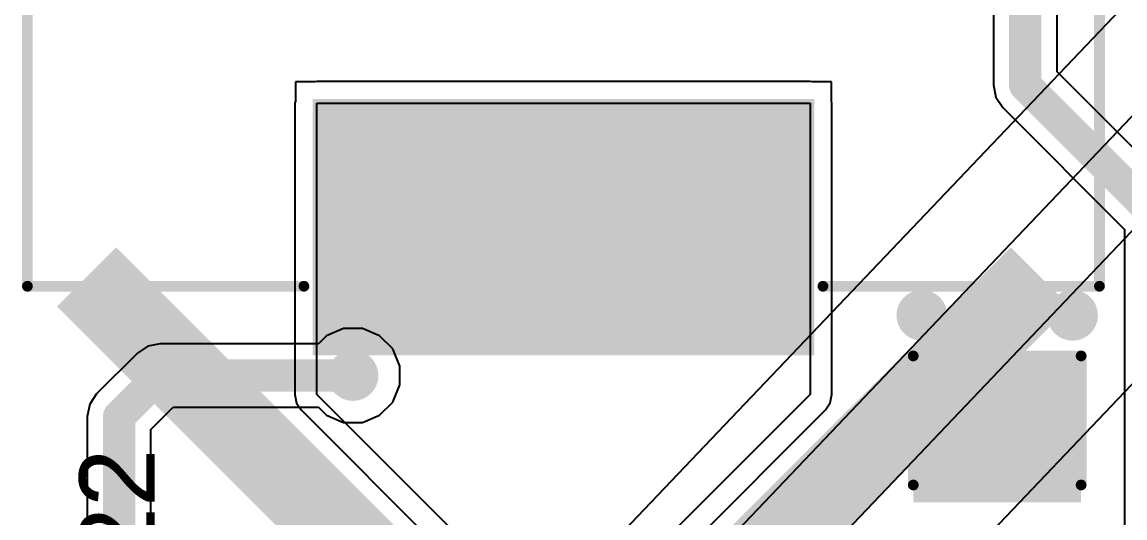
# Model space of a CAD drawing. Header units: inches. Extents: x 0 to 207, y -1 to 213.
# Drawn here: x 3.928 to 4.44, y 0.322 to 0.552 of the extents above; entities that cross this region are included whole.
import ezdxf

# ---------------------------------------------------------------- set-up
doc = ezdxf.new("R2010")
doc.units = ezdxf.units.IN
doc.header["$MEASUREMENT"] = 0
for name, color, linetype in [('Bottom Layer', 5, 'Continuous'), ('Top Layer', 1, 'Continuous'), ('Top Overlay', 2, 'Continuous'), ('Top Paste', 8, 'Continuous'), ('Top Solder', 216, 'Continuous'), ('Via Holes', 16, 'Continuous')]:
    doc.layers.add(name, color=color, linetype=linetype)
doc.styles.add('Arial', font='', dxfattribs={"height": 0.2})
doc.styles.get('Arial').set_extended_font_data('Arial')

# ---------------------------------------------------------------- blocks, each defined once
blk = doc.blocks.new('13_WQFN_HR__3_2__3')
at = {"layer": 'Top Solder'}
for p in [(-0.02264, 0.07126), (-0.02152, -0.03633), (0.02966, 0.07096), (0.04639, -0.03633)]:
    blk.add_line(p, (202.40592, 212.69705), dxfattribs=at)
blk = doc.blocks.new('SRP1265A_150M_37')
at = {"layer": 'Top Layer'}
for points in [[(-0.279134, 0.114567), (-0.164016, 0.114567), (-0.164016, -0.114567), (-0.279134, -0.114567)], [(0.164016, 0.114567), (0.279134, 0.114567), (0.279134, -0.114567), (0.164016, -0.114567)]]:
    blk.add_hatch(color=1, dxfattribs=at).paths.add_polyline_path(points)
at = {"layer": 'Top Paste'}
for points in [[(-0.279134, 0.114567), (-0.164016, 0.114567), (-0.164016, -0.114567), (-0.279134, -0.114567)], [(0.164016, 0.114567), (0.279134, 0.114567), (0.279134, -0.114567), (0.164016, -0.114567)]]:
    blk.add_hatch(color=8, dxfattribs=at).paths.add_polyline_path(points)
at = {"layer": 'Top Solder'}
for points in [[(-0.281134, 0.116567), (-0.162016, 0.116567), (-0.162016, -0.116567), (-0.281134, -0.116567)], [(0.162016, 0.116567), (0.281134, 0.116567), (0.281134, -0.116567), (0.162016, -0.116567)]]:
    blk.add_hatch(color=216, dxfattribs=at).paths.add_polyline_path(points)
at = {"layer": 'Top Overlay'}
for points in [[(0.249063, 0.249063, 0.005, 0.005, 0), (-0.249063, 0.249063, 0.005, 0.005, 0)], [(-0.249063, 0.120567, 0.005, 0.005, 0), (-0.249063, 0.249063, 0.005, 0.005, 0)], [(0.249063, 0.120567, 0.005, 0.005, 0), (0.249063, 0.249063, 0.005, 0.005, 0)], [(-0.249063, -0.249063, 0.005, 0.005, 0), (-0.249063, -0.120567, 0.005, 0.005, 0)], [(0.249063, -0.249063, 0.005, 0.005, 0), (0.249063, -0.120567, 0.005, 0.005, 0)], [(0.249063, -0.249063, 0.005, 0.005, 0), (-0.249063, -0.249063, 0.005, 0.005, 0)]]:
    blk.add_lwpolyline(points, format="xyseb", dxfattribs=at)
for points in [[(-0.250313, 0.249063, 0.0025, 0.0025, 1), (-0.247813, 0.249063, 0.0025, 0.0025, 1)], [(-0.250313, 0.249063, 0.0025, 0.0025, 1), (-0.247813, 0.249063, 0.0025, 0.0025, 1)], [(0.247813, 0.249063, 0.0025, 0.0025, 1), (0.250313, 0.249063, 0.0025, 0.0025, 1)], [(0.247813, 0.249063, 0.0025, 0.0025, 1), (0.250313, 0.249063, 0.0025, 0.0025, 1)], [(-0.250313, 0.120567, 0.0025, 0.0025, 1), (-0.247813, 0.120567, 0.0025, 0.0025, 1)], [(0.247813, 0.120567, 0.0025, 0.0025, 1), (0.250313, 0.120567, 0.0025, 0.0025, 1)], [(-0.250313, -0.120567, 0.0025, 0.0025, 1), (-0.247813, -0.120567, 0.0025, 0.0025, 1)], [(0.247813, -0.120567, 0.0025, 0.0025, 1), (0.250313, -0.120567, 0.0025, 0.0025, 1)], [(-0.250313, -0.249063, 0.0025, 0.0025, 1), (-0.247813, -0.249063, 0.0025, 0.0025, 1)], [(-0.250313, -0.249063, 0.0025, 0.0025, 1), (-0.247813, -0.249063, 0.0025, 0.0025, 1)], [(0.247813, -0.249063, 0.0025, 0.0025, 1), (0.250313, -0.249063, 0.0025, 0.0025, 1)], [(0.247813, -0.249063, 0.0025, 0.0025, 1), (0.250313, -0.249063, 0.0025, 0.0025, 1)]]:
    blk.add_lwpolyline(points, format="xyseb", close=True, dxfattribs=at)
blk = doc.blocks.new('C___1206_55')
at = {"layer": 'Top Layer'}
for points in [[(-0.08, 0.035), (-0.02, 0.035), (-0.02, -0.035), (-0.08, -0.035)], [(0.02, 0.035), (0.08, 0.035), (0.08, -0.035), (0.02, -0.035)]]:
    blk.add_hatch(color=1, dxfattribs=at).paths.add_polyline_path(points)
at = {"layer": 'Top Paste'}
for points in [[(-0.08, 0.035), (-0.02, 0.035), (-0.02, -0.035), (-0.08, -0.035)], [(0.02, 0.035), (0.08, 0.035), (0.08, -0.035), (0.02, -0.035)]]:
    blk.add_hatch(color=8, dxfattribs=at).paths.add_polyline_path(points)
at = {"layer": 'Top Solder'}
for points in [[(-0.084, 0.039), (-0.016, 0.039), (-0.016, -0.039), (-0.084, -0.039)], [(0.016, 0.039), (0.084, 0.039), (0.084, -0.039), (0.016, -0.039)]]:
    blk.add_hatch(color=216, dxfattribs=at).paths.add_polyline_path(points)
at = {"layer": 'Top Overlay'}
for points in [[(-0.024, 0.039, 0.005, 0.005, 0), (-0.084, 0.039, 0.005, 0.005, 0)], [(-0.084, -0.039, 0.005, 0.005, 0), (-0.084, 0.039, 0.005, 0.005, 0)], [(0.084, 0.039, 0.005, 0.005, 0), (0.024, 0.039, 0.005, 0.005, 0)], [(0.084, -0.039, 0.005, 0.005, 0), (0.084, 0.039, 0.005, 0.005, 0)], [(-0.024, -0.039, 0.005, 0.005, 0), (-0.084, -0.039, 0.005, 0.005, 0)], [(0.084, -0.039, 0.005, 0.005, 0), (0.024, -0.039, 0.005, 0.005, 0)]]:
    blk.add_lwpolyline(points, format="xyseb", dxfattribs=at)
for points in [[(-0.08525, 0.039, 0.0025, 0.0025, 1), (-0.08275, 0.039, 0.0025, 0.0025, 1)], [(-0.08525, 0.039, 0.0025, 0.0025, 1), (-0.08275, 0.039, 0.0025, 0.0025, 1)], [(-0.02525, 0.039, 0.0025, 0.0025, 1), (-0.02275, 0.039, 0.0025, 0.0025, 1)], [(0.02275, 0.039, 0.0025, 0.0025, 1), (0.02525, 0.039, 0.0025, 0.0025, 1)], [(0.08275, 0.039, 0.0025, 0.0025, 1), (0.08525, 0.039, 0.0025, 0.0025, 1)], [(0.08275, 0.039, 0.0025, 0.0025, 1), (0.08525, 0.039, 0.0025, 0.0025, 1)], [(-0.08525, -0.039, 0.0025, 0.0025, 1), (-0.08275, -0.039, 0.0025, 0.0025, 1)], [(-0.08525, -0.039, 0.0025, 0.0025, 1), (-0.08275, -0.039, 0.0025, 0.0025, 1)], [(-0.02525, -0.039, 0.0025, 0.0025, 1), (-0.02275, -0.039, 0.0025, 0.0025, 1)], [(0.02275, -0.039, 0.0025, 0.0025, 1), (0.02525, -0.039, 0.0025, 0.0025, 1)], [(0.08275, -0.039, 0.0025, 0.0025, 1), (0.08525, -0.039, 0.0025, 0.0025, 1)], [(0.08275, -0.039, 0.0025, 0.0025, 1), (0.08525, -0.039, 0.0025, 0.0025, 1)]]:
    blk.add_lwpolyline(points, format="xyseb", close=True, dxfattribs=at)

msp = doc.modelspace()

# ---------------------------------------------------------------- hatches: boundary and pattern name
at = {"layer": 'Bottom Layer'}
h = msp.add_hatch(color=5, dxfattribs=at)
edge = h.paths.add_edge_path()
edge.add_arc((4.34603, 0.41605), 0.01181, 0, 360)
h = msp.add_hatch(color=5, dxfattribs=at)
edge = h.paths.add_edge_path()
edge.add_arc((4.41603, 0.41605), 0.01181, 0, 360)
h = msp.add_hatch(color=5, dxfattribs=at)
edge = h.paths.add_edge_path()
edge.add_arc((4.08169, 0.38805), 0.01181, 0, 360)
h = msp.add_hatch(color=5, dxfattribs=at)
edge = h.paths.add_edge_path()
edge.add_arc((4.04803, 0.34805), 0.01181, 0, 360)
h = msp.add_hatch(color=5, dxfattribs=at)
edge = h.paths.add_edge_path()
edge.add_arc((4.31093, 0.34805), 0.01181, 0, 360)
at = {"layer": 'Top Layer'}
for points in [[(4.13576, 0.22852), (4.16326, 0.25602), (3.97163, 0.44764), (3.94413, 0.42014)], [(4.41483, 0.42015), (4.38733, 0.44765), (4.1957, 0.25602), (4.2232, 0.22852)]]:
    msp.add_hatch(color=1, dxfattribs=at).paths.add_polyline_path(points)
h = msp.add_hatch(color=1, dxfattribs=at)
edge = h.paths.add_edge_path()
edge.add_arc((4.34603, 0.41605), 0.01181, 0, 360)
h = msp.add_hatch(color=1, dxfattribs=at)
edge = h.paths.add_edge_path()
edge.add_arc((4.41603, 0.41605), 0.01181, 0, 360)
h = msp.add_hatch(color=1, dxfattribs=at)
edge = h.paths.add_edge_path()
edge.add_arc((4.08169, 0.38805), 0.01181, 0, 360)
h = msp.add_hatch(color=1, dxfattribs=at)
edge = h.paths.add_edge_path()
edge.add_arc((4.04803, 0.34805), 0.01181, 0, 360)
h = msp.add_hatch(color=1, dxfattribs=at)
edge = h.paths.add_edge_path()
edge.add_arc((4.31093, 0.34805), 0.01181, 0, 360)
at = {"layer": 'Via Holes'}
h = msp.add_hatch(color=7, dxfattribs=at)
edge = h.paths.add_edge_path()
edge.add_arc((4.34603, 0.41605), 0.00591, 0, 360)
h = msp.add_hatch(color=7, dxfattribs=at)
edge = h.paths.add_edge_path()
edge.add_arc((4.41603, 0.41605), 0.00591, 0, 360)
h = msp.add_hatch(color=7, dxfattribs=at)
edge = h.paths.add_edge_path()
edge.add_arc((4.08169, 0.38805), 0.00591, 0, 360)
h = msp.add_hatch(color=7, dxfattribs=at)
edge = h.paths.add_edge_path()
edge.add_arc((4.04803, 0.34805), 0.00591, 0, 360)
h = msp.add_hatch(color=7, dxfattribs=at)
edge = h.paths.add_edge_path()
edge.add_arc((4.31093, 0.34805), 0.00591, 0, 360)

# ---------------------------------------------------------------- linework, layer by layer
at = {"layer": 'Bottom Layer'}
for p, q in [((4.37924, 0.72899), (4.37924, 0.52305)), ((4.40882, 0.52917), (4.40882, 0.72899)), ((4.46549, 0.47251), (4.40882, 0.52917)), ((4.37924, 0.52305), (4.38037, 0.51739)), ((4.38037, 0.51739), (4.38357, 0.51259)), ((4.38357, 0.51259), (4.44024, 0.45592)), ((4.44024, 0.45592), (4.44024, 0.15517)), ((4.06933, 0.40654), (4.06563, 0.40284)), ((4.07735, 0.40986), (4.06933, 0.40654)), ((4.08603, 0.40986), (4.07735, 0.40986)), ((4.09404, 0.40654), (4.08603, 0.40986)), ((4.10018, 0.4004), (4.09404, 0.40654)), ((3.98637, 0.40171), (3.98157, 0.39851)), ((3.99203, 0.40284), (3.98637, 0.40171)), ((4.06563, 0.40284), (3.99203, 0.40284)), ((4.1035, 0.39239), (4.10018, 0.4004)), ((3.98157, 0.39851), (3.96257, 0.37951)), ((4.1035, 0.38371), (4.1035, 0.39239)), ((3.96257, 0.37951), (3.95937, 0.37471)), ((4.10018, 0.37569), (4.1035, 0.38371)), ((3.95937, 0.37471), (3.95824, 0.36905)), ((4.09404, 0.36956), (4.10018, 0.37569)), ((3.95824, 0.36905), (3.95824, 0.19705)), ((3.98782, 0.36292), (3.99816, 0.37326)), ((3.99816, 0.37326), (4.06563, 0.37326)), ((4.06563, 0.37326), (4.06933, 0.36956)), ((4.06933, 0.36956), (4.07735, 0.36624)), ((4.08603, 0.36624), (4.09404, 0.36956)), ((4.07735, 0.36624), (4.08603, 0.36624)), ((3.98782, 0.29255), (3.98782, 0.36292))]:
    msp.add_line(p, q, dxfattribs=at)
for points in [[(4.39403, 0.52305, 0.015, 0.015, 0), (4.39403, 0.74505, 0.015, 0.015, 0)], [(4.39403, 0.52305, 0.015, 0.015, 0), (4.45503, 0.46205, 0.015, 0.015, 0)], [(3.97303, 0.36905, 0.015, 0.015, 0), (3.99203, 0.38805, 0.015, 0.015, 0)], [(3.99203, 0.38805, 0.015, 0.015, 0), (4.08169, 0.38805, 0.015, 0.015, 0)], [(3.97303, 0.19705, 0.015, 0.015, 0), (3.97303, 0.36905, 0.015, 0.015, 0)]]:
    msp.add_lwpolyline(points, format="xyseb", dxfattribs=at)
for points in [[(4.39028, 0.52305, 0.0075, 0.0075, 1), (4.39778, 0.52305, 0.0075, 0.0075, 1)], [(4.39028, 0.52305, 0.0075, 0.0075, 1), (4.39778, 0.52305, 0.0075, 0.0075, 1)], [(3.98828, 0.38805, 0.0075, 0.0075, 1), (3.99578, 0.38805, 0.0075, 0.0075, 1)], [(3.98828, 0.38805, 0.0075, 0.0075, 1), (3.99578, 0.38805, 0.0075, 0.0075, 1)], [(4.07794, 0.38805, 0.0075, 0.0075, 1), (4.08544, 0.38805, 0.0075, 0.0075, 1)], [(3.96928, 0.36905, 0.0075, 0.0075, 1), (3.97678, 0.36905, 0.0075, 0.0075, 1)], [(3.96928, 0.36905, 0.0075, 0.0075, 1), (3.97678, 0.36905, 0.0075, 0.0075, 1)]]:
    msp.add_lwpolyline(points, format="xyseb", close=True, dxfattribs=at)
at = {"layer": 'Top Layer'}
for p, q in [((4.06393, 0.52461), (4.05491, 0.52461)), ((4.05491, 0.52461), (4.05491, 0.51559)), ((4.06491, 0.5248), (4.06393, 0.52461)), ((4.29405, 0.5248), (4.06491, 0.5248)), ((4.29503, 0.52461), (4.29405, 0.5248)), ((4.30405, 0.52461), (4.29503, 0.52461)), ((4.30405, 0.51559), (4.30405, 0.52461)), ((4.05491, 0.51559), (4.05472, 0.51461)), ((4.05472, 0.51461), (4.05472, 0.37917)), ((4.06491, 0.37917), (4.06491, 0.51461)), ((4.06491, 0.51461), (4.29405, 0.51461)), ((4.29405, 0.51461), (4.29405, 0.37923)), ((4.30424, 0.51461), (4.30405, 0.51559)), ((4.30424, 0.37923), (4.30424, 0.51461)), ((4.29405, 0.37923), (4.18637, 0.27155)), ((4.30347, 0.37533), (4.30424, 0.37923)), ((4.05472, 0.37917), (4.05549, 0.37526)), ((4.05549, 0.37526), (4.0577, 0.37196)), ((4.17259, 0.27149), (4.06491, 0.37917)), ((4.30126, 0.37202), (4.30347, 0.37533)), ((4.0577, 0.37196), (4.16239, 0.26726)), ((4.19657, 0.26733), (4.30126, 0.37202))]:
    msp.add_line(p, q, dxfattribs=at)

# ---------------------------------------------------------------- block references
msp.add_blockref('13_WQFN_HR__3_2__3', (4.17948, 0.19136))
at = {"rotation": 270}
for name, p in [('SRP1265A_150M_37', (4.17948, 0.67862)), ('C___1206_55', (4.38103, 0.31316))]:
    msp.add_blockref(name, p, dxfattribs=at)

# ---------------------------------------------------------------- texts
at = {"layer": 'Top Overlay', "style": 'Arial'}
msp.add_text('C22', height=0.035, rotation=90, dxfattribs=at).set_placement((3.98953, 0.2644))

doc.saveas('drawing.dxf')
